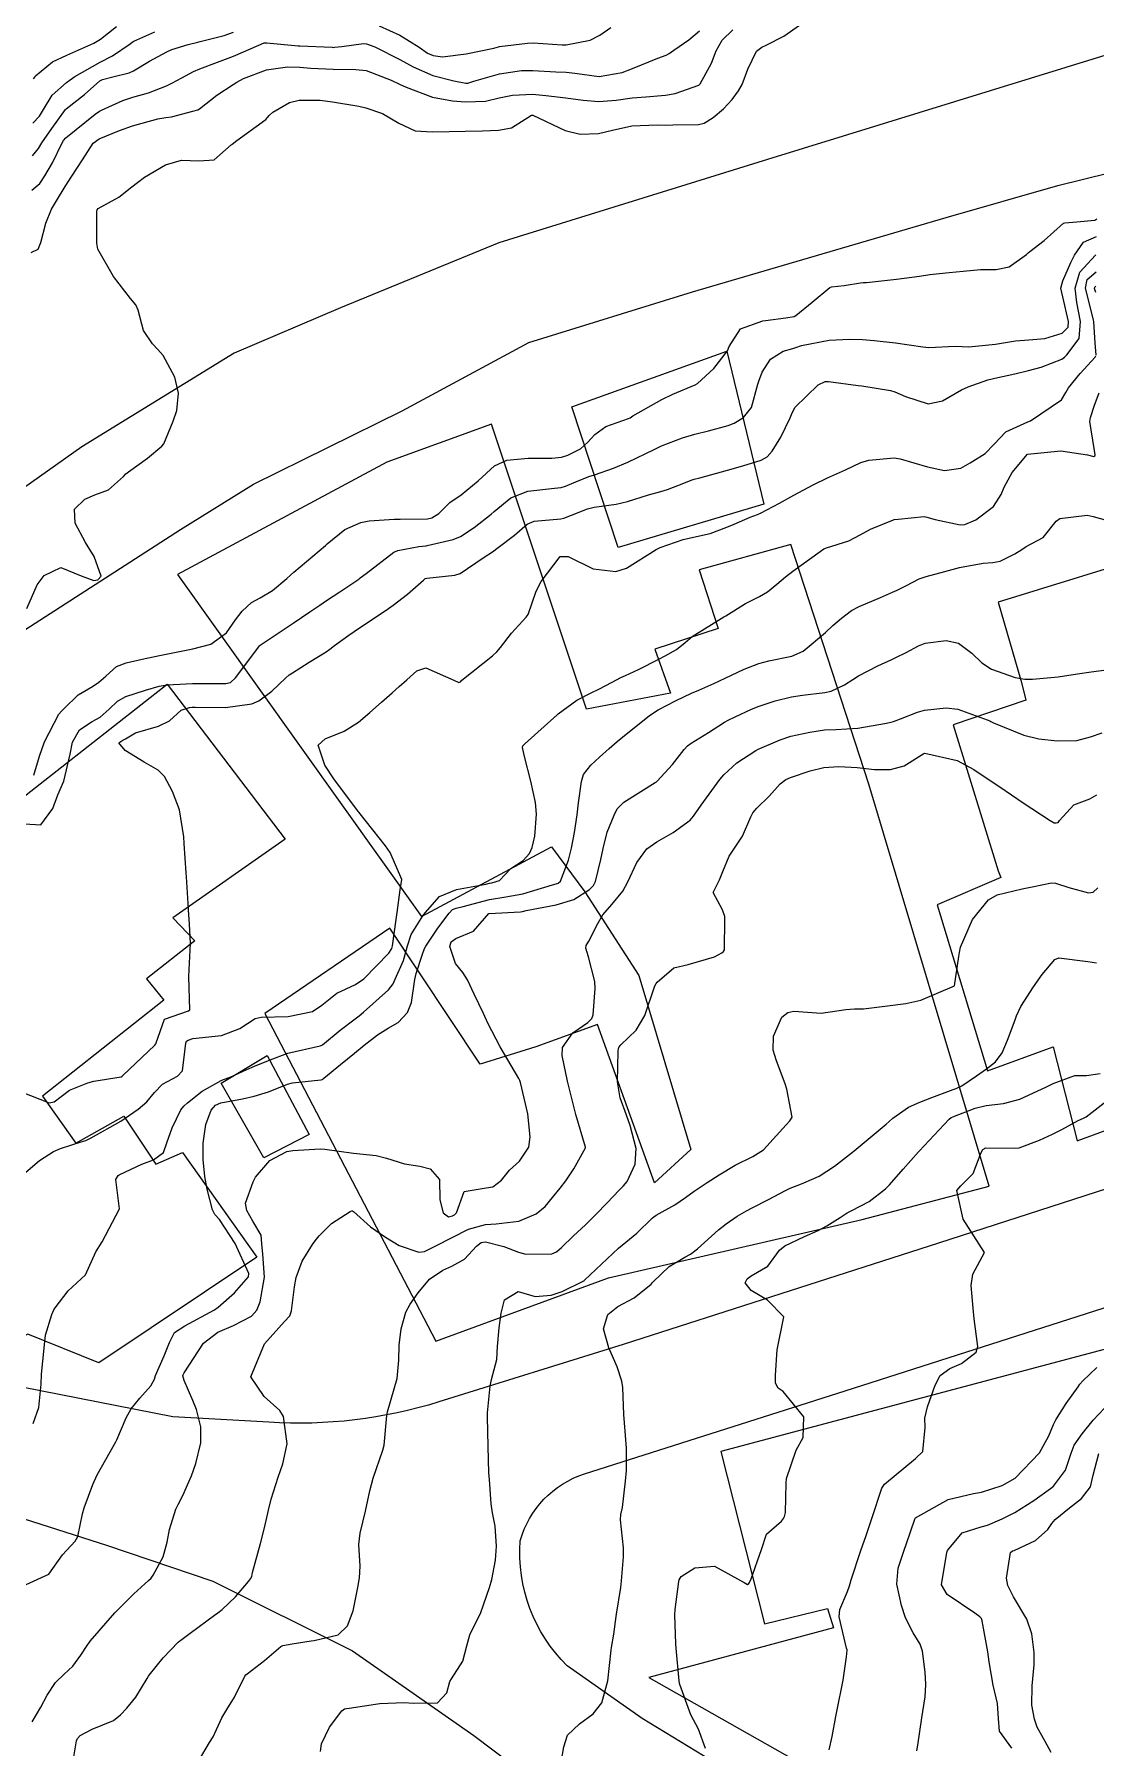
# Model space of a CAD drawing. Header units: metres. Extents: x 307586 to 320046, y 7427249 to 7434250.
# Drawn here: x 319369 to 319432.8, y 7428756.9 to 7428859.9 of the extents above; entities that cross this region are included whole.
import ezdxf

# ---------------------------------------------------------------- set-up
doc = ezdxf.new("R2010")
doc.units = ezdxf.units.M
doc.header["$MEASUREMENT"] = 0
for name, color, linetype in [('Curvas de Nivel 1m', 11, 'Continuous'), ('Curvas de Nivel 5m', 15, 'Continuous'), ('Edificações', 30, 'Continuous'), ('Vias Primárias', 230, 'Continuous')]:
    doc.layers.add(name, color=color, linetype=linetype)

msp = doc.modelspace()

# ---------------------------------------------------------------- linework, layer by layer
at = {"layer": 'Curvas de Nivel 1m', "flags": 128}
for points, elevation in [([(319368.53, 7428825.36), (319369.14, 7428826.77), (319369.56, 7428827.35), (319370.57, 7428827.83), (319371.8, 7428827.32), (319372.56, 7428827.04), (319372.79, 7428827.08), (319372.99, 7428827.31), (319372.57, 7428828.48), (319372.05, 7428829.32), (319371.43, 7428830.49), (319371.4, 7428831.32), (319372.01, 7428831.92), (319372.62, 7428832.18), (319373.43, 7428832.49), (319374.33, 7428833.29), (319374.48, 7428833.45), (319374.64, 7428833.57), (319375.77, 7428834.4), (319376.65, 7428835.11), (319376.76, 7428835.26), (319377.32, 7428836.61), (319377.55, 7428837.25), (319377.65, 7428838.3), (319377.43, 7428839.25), (319376.72, 7428840.56), (319376.4, 7428840.93), (319376.08, 7428841.27), (319375.53, 7428842.07), (319375.21, 7428843.28), (319375.08, 7428843.61), (319374.76, 7428843.98), (319373.73, 7428845.3), (319372.8, 7428846.96), (319372.73, 7428847.31), (319372.73, 7428849.21), (319372.76, 7428849.31), (319372.82, 7428849.39), (319374.05, 7428850.08), (319374.84, 7428850.7), (319375.17, 7428850.96), (319375.6, 7428851.28), (319376.86, 7428852.02), (319377.82, 7428852.29), (319378.86, 7428852.25), (319379.79, 7428852.31), (319380.81, 7428853.22), (319380.84, 7428853.25), (319380.87, 7428853.27), (319381.15, 7428853.49), (319382.89, 7428854.74), (319383.1, 7428854.98), (319383.31, 7428855.19), (319384.31, 7428855.77), (319384.9, 7428855.91), (319386.15, 7428855.9), (319386.9, 7428855.81), (319388.48, 7428855.54), (319388.9, 7428855.45), (319389.9, 7428855.11), (319390.89, 7428854.52), (319391.86, 7428854.06), (319392.88, 7428854), (319393.91, 7428854.03), (319394.88, 7428854.04), (319395.92, 7428854.07), (319396.88, 7428854.1), (319397.65, 7428854.25), (319398.85, 7428855), (319398.88, 7428855.01), (319398.94, 7428855), (319400.88, 7428854.09), (319401.79, 7428853.87), (319402.88, 7428853.91), (319403.72, 7428854.1), (319404.89, 7428854.37), (319406.4, 7428854.42), (319406.89, 7428854.41), (319407.36, 7428854.43), (319408.89, 7428854.45), (319409.24, 7428854.52), (319409.78, 7428854.87), (319410.39, 7428855.38), (319410.91, 7428855.95), (319411.3, 7428856.47), (319411.51, 7428856.85), (319411.85, 7428857.77), (319412.38, 7428858.84), (319412.69, 7428859.09), (319412.95, 7428859.21), (319414.03, 7428859.75), (319414.97, 7428860.41)], 812), ([(319368.79, 7428846.76), (319369.21, 7428846.95), (319369.36, 7428847.35), (319369.66, 7428848.51), (319370.01, 7428849.35), (319370.31, 7428849.86), (319370.84, 7428850.72), (319371.23, 7428851.33), (319371.87, 7428852.31), (319372.52, 7428853.32), (319372.88, 7428853.59), (319374.1, 7428854.08), (319374.88, 7428854.36), (319376.41, 7428854.79), (319376.89, 7428854.87), (319377.23, 7428854.91), (319378.51, 7428855.24), (319378.8, 7428855.33), (319378.9, 7428855.38), (319379.94, 7428856.2), (319380.92, 7428856.84), (319381.15, 7428856.99), (319381.55, 7428857.21), (319382.93, 7428857.73), (319384.2, 7428857.91), (319384.93, 7428857.88), (319385.6, 7428857.83), (319386.93, 7428857.77), (319388.3, 7428857.75), (319388.93, 7428857.68), (319390.43, 7428857.1), (319390.92, 7428856.87), (319391.32, 7428856.69), (319392.91, 7428856.09), (319394.1, 7428855.86), (319394.9, 7428855.8), (319396.09, 7428855.85), (319396.91, 7428856.04), (319397.71, 7428856.21), (319398.91, 7428856.26), (319399.71, 7428856.19), (319400.91, 7428856.05), (319401.96, 7428855.91), (319402.91, 7428855.82), (319403.94, 7428855.91), (319404.91, 7428856.05), (319405.72, 7428856.11), (319406.91, 7428856.2), (319407.5, 7428856.31), (319408.92, 7428856.81), (319408.96, 7428856.84), (319409, 7428856.88), (319409.68, 7428858.12), (319409.96, 7428858.87), (319410.31, 7428859.51), (319410.96, 7428860.13)], 811), ([(319368.86, 7428852.55), (319369.22, 7428853), (319369.43, 7428853.35), (319370.02, 7428854.21), (319370.85, 7428855.34), (319370.87, 7428855.37), (319370.89, 7428855.39), (319371.99, 7428856.24), (319372.92, 7428857.06), (319373.08, 7428857.15), (319373.69, 7428857.3), (319374.67, 7428857.55), (319374.93, 7428857.66), (319375.9, 7428858.24), (319376.94, 7428858.81), (319377.25, 7428858.95), (319378.23, 7428859.25), (319378.8, 7428859.39), (319378.95, 7428859.43), (319380.38, 7428859.8), (319380.95, 7428859.99)], 809), ([(319368.88, 7428854.52), (319369.29, 7428854.95), (319369.53, 7428855.35), (319370.05, 7428856.2), (319370.92, 7428856.96), (319371.14, 7428857.12), (319371.42, 7428857.33), (319372.93, 7428858.18), (319373.68, 7428858.56), (319374.74, 7428859.29), (319374.85, 7428859.38), (319374.95, 7428859.44), (319376.21, 7428860.02)], 808), ([(319368.92, 7428857.19), (319369, 7428857.28), (319369.05, 7428857.36), (319370.07, 7428858.21), (319370.94, 7428858.61), (319372.56, 7428859.32), (319372.95, 7428859.57), (319373.92, 7428860.33)], 807), ([(319389.7, 7428860.38), (319390.95, 7428859.82), (319392.1, 7428859.08), (319392.6, 7428858.73), (319392.94, 7428858.59), (319393.5, 7428858.51), (319394.94, 7428858.68), (319396.59, 7428859.03), (319396.87, 7428859.1), (319396.94, 7428859.12), (319398.62, 7428859.33), (319398.95, 7428859.35), (319400.7, 7428859.23), (319400.95, 7428859.23), (319402.39, 7428859.52), (319402.96, 7428859.82), (319403.62, 7428860.28)], 809), ([(319368.94, 7428815.35), (319369.29, 7428816.49), (319369.58, 7428817.34), (319370.46, 7428819), (319370.61, 7428819.18), (319370.75, 7428819.33), (319371.62, 7428820.17), (319372.48, 7428820.68), (319372.86, 7428820.93), (319373.27, 7428821.3), (319373.91, 7428821.88), (319374.5, 7428822.1), (319375.46, 7428822.32), (319376.5, 7428822.54), (319377.1, 7428822.66), (319378.51, 7428822.93), (319379.59, 7428823.22), (319380.52, 7428823.89), (319381.06, 7428824.68), (319381.46, 7428825.2), (319382.02, 7428825.71), (319382.55, 7428826), (319383.29, 7428826.44), (319384.16, 7428827.17), (319384.37, 7428827.37), (319384.57, 7428827.54), (319386.47, 7428829.14), (319386.53, 7428829.2), (319386.58, 7428829.25), (319387.63, 7428830.1), (319388.6, 7428830.52), (319389.1, 7428830.62), (319390.61, 7428830.72), (319390.96, 7428830.73), (319392.61, 7428830.75), (319392.87, 7428830.8), (319393.28, 7428831.06), (319393.94, 7428831.73), (319394.62, 7428832.19), (319395.66, 7428833.03), (319396.64, 7428833.93), (319397.38, 7428834.28), (319398.65, 7428834.4), (319400.07, 7428834.4), (319400.65, 7428834.45), (319401.05, 7428834.57), (319401.81, 7428834.96), (319402.25, 7428835.36), (319402.67, 7428835.82), (319403.32, 7428836.29), (319404.68, 7428836.78), (319404.79, 7428836.82), (319404.95, 7428836.93), (319406.69, 7428837.92), (319407.36, 7428838.23), (319408.7, 7428838.8), (319408.84, 7428838.88), (319409.81, 7428839.77), (319410.63, 7428840.85), (319410.74, 7428841.1), (319411.42, 7428842.17), (319412.75, 7428842.65), (319412.92, 7428842.66), (319414.15, 7428842.82), (319414.65, 7428842.91), (319414.75, 7428842.97), (319415.73, 7428843.76), (319416.78, 7428844.64), (319416.88, 7428844.68), (319417.64, 7428844.77), (319418.62, 7428844.92), (319418.78, 7428844.94), (319418.98, 7428844.95), (319420.79, 7428845.15), (319422.17, 7428845.33), (319422.79, 7428845.43), (319423.95, 7428845.54), (319424.79, 7428845.63), (319425.84, 7428845.72), (319426.79, 7428845.72), (319427.57, 7428845.88), (319428.6, 7428846.64), (319428.71, 7428846.74), (319428.8, 7428846.81), (319429.66, 7428847.48), (319430.82, 7428848.52), (319430.9, 7428848.54), (319431.62, 7428848.6), (319432.71, 7428848.7), (319432.83, 7428848.78)], 813), ([(319368.38, 7428812.41), (319369.37, 7428812.35), (319370.09, 7428813.33), (319370.4, 7428814.17), (319370.75, 7428814.99), (319370.84, 7428815.33), (319371.14, 7428816.61), (319371.28, 7428817.32), (319371.7, 7428818.07), (319372.46, 7428818.56), (319372.94, 7428818.82), (319373.48, 7428819.3), (319373.98, 7428819.78), (319374.47, 7428820.07), (319375.66, 7428820.46), (319376.48, 7428820.69), (319376.96, 7428820.77), (319378.48, 7428820.85), (319380.12, 7428820.85), (319380.49, 7428820.85), (319380.77, 7428820.92), (319381.07, 7428821.2), (319381.68, 7428822.02), (319382.51, 7428823.11), (319382.55, 7428823.15), (319382.61, 7428823.19), (319383.75, 7428823.95), (319384.53, 7428824.47), (319385.54, 7428825.15), (319386.13, 7428825.55), (319386.54, 7428825.83), (319387.33, 7428826.35), (319388.47, 7428827.12), (319388.52, 7428827.16), (319388.56, 7428827.2), (319388.92, 7428827.47), (319390.58, 7428828.74), (319390.82, 7428828.85), (319392.08, 7428829.08), (319392.52, 7428829.13), (319392.58, 7428829.14), (319394.14, 7428829.5), (319394.59, 7428829.69), (319395.42, 7428830.22), (319396.43, 7428831.02), (319396.61, 7428831.18), (319397.62, 7428832.01), (319398.63, 7428832.41), (319400.23, 7428832.58), (319400.63, 7428832.63), (319400.89, 7428832.7), (319401.52, 7428832.96), (319402.31, 7428833.28), (319402.64, 7428833.4), (319403.79, 7428833.79), (319404.65, 7428834.16), (319406.22, 7428834.91), (319406.5, 7428835.06), (319406.66, 7428835.14), (319407.93, 7428835.62), (319408.67, 7428835.83), (319409.5, 7428836.04), (319410.68, 7428836.35), (319411.03, 7428836.49), (319411.6, 7428836.84), (319412.08, 7428837.44), (319412.46, 7428838.83), (319412.52, 7428839.02), (319412.71, 7428839.55), (319413.21, 7428840.35), (319413.99, 7428840.82), (319414.56, 7428840.98), (319414.74, 7428841.04), (319415.09, 7428841.16), (319416.74, 7428841.48), (319417.96, 7428841.55), (319418.74, 7428841.53), (319419.46, 7428841.47), (319420.74, 7428841.32), (319422.37, 7428841.08), (319422.74, 7428841.05), (319424.31, 7428841.13), (319424.74, 7428841.1), (319425.14, 7428841.09), (319426.74, 7428841.25), (319427.94, 7428841.45), (319428.74, 7428841.5), (319429.71, 7428841.59), (319430.75, 7428841.91), (319431.1, 7428842.26), (319431.13, 7428842.61), (319430.78, 7428844.09), (319430.67, 7428844.61), (319430.79, 7428845.04), (319431.27, 7428846.14), (319431.49, 7428846.6), (319432.04, 7428847.37), (319432.81, 7428847.71)], 814), ([(319432.79, 7428840.59), (319432.74, 7428841.33), (319432.66, 7428842.59), (319432.64, 7428842.71), (319432.16, 7428844.6), (319432.26, 7428845.12), (319432.79, 7428845.58)], 816), ([(319432.78, 7428844.35), (319432.69, 7428844.59), (319432.71, 7428844.67), (319432.78, 7428844.72)], 817), ([(319368.32, 7428791.36), (319369.28, 7428792.19), (319370.14, 7428792.73), (319370.56, 7428792.91), (319371.8, 7428793.31), (319372.07, 7428793.39), (319372.15, 7428793.42), (319372.4, 7428793.55), (319374.17, 7428794.56), (319375.22, 7428795.27), (319375.73, 7428795.72), (319376.19, 7428796.27), (319376.68, 7428796.77), (319377.59, 7428797.25), (319377.88, 7428797.57), (319378.08, 7428799.24), (319378.12, 7428799.35), (319378.22, 7428799.41), (319378.51, 7428799.52), (319380.23, 7428799.7), (319381.32, 7428800.11), (319382.24, 7428800.73), (319382.62, 7428800.81), (319384.24, 7428800.84), (319385.69, 7428801.15), (319386.26, 7428801.53), (319387.16, 7428802.24), (319388.27, 7428802.77), (319388.78, 7428803.11), (319390.29, 7428804.65), (319390.46, 7428804.92), (319390.5, 7428805.09), (319390.73, 7428806.67), (319390.79, 7428807.09), (319390.96, 7428808.46), (319391.07, 7428809.08), (319390.37, 7428810.7), (319390.08, 7428811.09), (319389.33, 7428812.05), (319388.47, 7428813.12), (319388.44, 7428813.16), (319388.39, 7428813.22), (319386.98, 7428815.13), (319386.43, 7428815.95), (319386.04, 7428817.15), (319386.45, 7428817.52), (319387.6, 7428817.98), (319388.46, 7428818.52), (319389.14, 7428819.11), (319389.85, 7428819.72), (319390.48, 7428820.29), (319390.9, 7428820.67), (319391.36, 7428821.08), (319391.96, 7428821.62), (319392.5, 7428821.8), (319394.19, 7428821.05), (319394.49, 7428820.91), (319394.58, 7428820.96), (319394.66, 7428821.05), (319396.51, 7428822.51), (319396.78, 7428822.75), (319397, 7428823.02), (319397.66, 7428823.87), (319398.53, 7428824.83), (319398.65, 7428825), (319399.14, 7428826.4), (319399.44, 7428826.99), (319400.58, 7428828.49), (319401.06, 7428828.48), (319402.57, 7428827.75), (319403.92, 7428827.59), (319404.57, 7428827.79), (319406.35, 7428828.9), (319406.5, 7428828.99), (319406.58, 7428829.03), (319407.97, 7428829.51), (319408.59, 7428829.65), (319409.59, 7428829.87), (319410.6, 7428830.24), (319411.03, 7428830.43), (319412, 7428830.84), (319412.44, 7428831.01), (319412.62, 7428831.08), (319413.76, 7428831.68), (319414.63, 7428832.16), (319415.78, 7428832.79), (319416.64, 7428833.21), (319417.72, 7428833.69), (319418.65, 7428834.13), (319419.13, 7428834.28), (319420.66, 7428834.42), (319421.02, 7428834.36), (319422.65, 7428833.87), (319423.68, 7428833.66), (319424.65, 7428833.8), (319425.22, 7428834.11), (319426.12, 7428834.67), (319426.67, 7428835.23), (319427.36, 7428835.97), (319428.68, 7428836.58), (319428.85, 7428836.64), (319430.7, 7428837.9), (319430.97, 7428838.34), (319431.13, 7428838.61), (319431.84, 7428839.48), (319432.73, 7428840.47), (319432.78, 7428840.54)], 816), ([(319368.91, 7428776.38), (319369.24, 7428777.34), (319369.39, 7428778.75), (319369.41, 7428779.34), (319369.57, 7428780.91), (319369.61, 7428781.34), (319369.65, 7428781.69), (319370.03, 7428782.94), (319370.15, 7428783.21), (319370.23, 7428783.33), (319371.01, 7428784.36), (319372.05, 7428785.31), (319372.68, 7428786.69), (319373.06, 7428787.3), (319374.1, 7428789.28), (319373.87, 7428791.04), (319374.02, 7428791.28), (319374.08, 7428791.32), (319374.12, 7428791.34), (319375.44, 7428791.96), (319376.14, 7428792.23), (319376.74, 7428792.66), (319376.95, 7428793.25), (319377.26, 7428794.15), (319377.79, 7428795.24), (319377.96, 7428795.46), (319378.18, 7428795.65), (319379.06, 7428796.36), (319380.2, 7428797), (319380.35, 7428797.06), (319380.74, 7428797.2), (319381.74, 7428797.66), (319382.21, 7428797.85), (319383.15, 7428798.24), (319384.22, 7428798.64), (319386.15, 7428799.07), (319386.22, 7428799.09), (319386.26, 7428799.11), (319386.29, 7428799.14), (319387.35, 7428800.02), (319388.25, 7428800.7), (319388.49, 7428800.88), (319388.77, 7428801.11), (319390.27, 7428802.44), (319390.55, 7428802.81), (319390.67, 7428803.09), (319391.16, 7428804.21), (319391.41, 7428805.08), (319391.62, 7428805.76), (319392.32, 7428806.88), (319392.4, 7428806.99), (319392.46, 7428807.07), (319393.33, 7428808.06), (319394.34, 7428808.47), (319396.12, 7428808.8), (319396.34, 7428808.85), (319396.48, 7428808.88), (319396.94, 7428809.01), (319397.62, 7428809.74), (319398.36, 7428810.22), (319398.73, 7428810.63), (319398.9, 7428810.99), (319399.06, 7428811.67), (319399.15, 7428812.99), (319399.1, 7428813.69), (319398.82, 7428814.99), (319398.43, 7428816.46), (319398.31, 7428817), (319398.34, 7428817.11), (319398.45, 7428817.23), (319400.39, 7428818.97), (319400.43, 7428819), (319400.46, 7428819.02), (319401.59, 7428819.85), (319402.48, 7428820.32), (319402.91, 7428820.52), (319403.71, 7428820.94), (319404.22, 7428821.21), (319404.5, 7428821.34), (319405.28, 7428821.7), (319406.51, 7428822.32), (319406.89, 7428822.51), (319407.58, 7428822.89), (319408.1, 7428823.31), (319408.52, 7428823.68), (319410.41, 7428824.85), (319410.49, 7428824.89), (319410.53, 7428824.92), (319411.72, 7428825.66), (319412.55, 7428826.08), (319413.03, 7428826.35), (319413.61, 7428826.82), (319414.13, 7428827.26), (319414.57, 7428827.6), (319416.2, 7428828.79), (319416.43, 7428828.94), (319416.59, 7428829), (319417.93, 7428829.43), (319418.6, 7428829.78), (319419.23, 7428830.13), (319420.61, 7428830.69), (319420.65, 7428830.7), (319420.9, 7428830.73), (319422.45, 7428830.88), (319422.61, 7428830.85), (319423.12, 7428830.7), (319424.61, 7428830.39), (319424.9, 7428830.4), (319425.55, 7428830.68), (319426.62, 7428831.48), (319427.09, 7428832.2), (319427.26, 7428832.65), (319427.75, 7428833.54), (319428.66, 7428834.64), (319430.67, 7428834.83), (319432.28, 7428834.59), (319432.66, 7428834.49), (319432.72, 7428834.53), (319432.73, 7428834.59), (319432.67, 7428834.97), (319432.42, 7428836.59), (319432.45, 7428836.83), (319432.69, 7428837.58), (319432.98, 7428838.31)], 817), ([(319368.48, 7428766.7), (319369.84, 7428767.33), (319370.68, 7428768.49), (319371.43, 7428769.31), (319371.59, 7428769.59), (319371.88, 7428770.95), (319371.98, 7428771.31), (319372.49, 7428772.71), (319372.75, 7428773.3), (319373.79, 7428775.14), (319373.87, 7428775.28), (319373.89, 7428775.32), (319373.93, 7428775.41), (319374.5, 7428776.73), (319374.8, 7428777.27), (319375.32, 7428777.91), (319375.98, 7428778.65), (319376.2, 7428779.04), (319376.27, 7428779.26), (319376.79, 7428780.45), (319377.1, 7428781.25), (319377.41, 7428781.85), (319378.02, 7428782.25), (319379.8, 7428783.21), (319380.03, 7428783.38), (319381, 7428784.24), (319381.85, 7428785.19), (319381.86, 7428785.39), (319381.05, 7428787.2), (319380.1, 7428788.64), (319379.83, 7428788.94), (319379.68, 7428789.22), (319379.36, 7428790.47), (319379.22, 7428791.22), (319379.12, 7428792.24), (319379.13, 7428793.23), (319379.29, 7428794.35), (319379.61, 7428795.22), (319379.87, 7428795.52), (319380.18, 7428795.66), (319381.48, 7428795.9), (319382.19, 7428796.06), (319383.05, 7428796.31), (319384.2, 7428796.78), (319384.5, 7428796.86), (319386.2, 7428797.03), (319386.28, 7428797.06), (319386.37, 7428797.14), (319387.38, 7428797.96), (319388.22, 7428798.63), (319388.81, 7428799.11), (319389.6, 7428799.74), (319390.24, 7428800.13), (319390.85, 7428800.47), (319391.4, 7428801.08), (319391.64, 7428801.69), (319391.85, 7428803.07), (319391.92, 7428803.43), (319392.29, 7428804.53), (319392.43, 7428804.93), (319392.5, 7428805.07), (319393.22, 7428806.15), (319393.9, 7428807.05), (319394.11, 7428807.27), (319394.33, 7428807.36), (319394.75, 7428807.46), (319396.33, 7428807.87), (319397.32, 7428808.03), (319398.34, 7428808.22), (319400.12, 7428808.75), (319400.34, 7428808.81), (319400.46, 7428808.85), (319400.59, 7428808.97), (319401.08, 7428810.24), (319401.26, 7428810.96), (319401.45, 7428811.9), (319401.6, 7428812.96), (319401.69, 7428813.67), (319401.87, 7428814.96), (319401.99, 7428815.39), (319402.43, 7428815.95), (319402.95, 7428816.43), (319403.52, 7428816.94), (319404.01, 7428817.37), (319404.45, 7428817.73), (319405.92, 7428818.91), (319406.24, 7428819.13), (319406.47, 7428819.26), (319407.55, 7428819.82), (319408.48, 7428820.26), (319408.91, 7428820.45), (319409.82, 7428820.86), (319410.5, 7428821.17), (319411.63, 7428821.71), (319412.51, 7428822.06), (319413.12, 7428822.21), (319414.51, 7428822.5), (319415.18, 7428822.8), (319416.52, 7428823.92), (319416.97, 7428824.33), (319417.48, 7428824.77), (319418.08, 7428825.23), (319418.54, 7428825.48), (319419.83, 7428826.02), (319420.56, 7428826.33), (319420.83, 7428826.46), (319421.35, 7428826.72), (319422.15, 7428827.14), (319422.57, 7428827.29), (319423.69, 7428827.58), (319424.57, 7428827.82), (319426, 7428828.09), (319426.58, 7428828.12), (319427.03, 7428828.21), (319427.91, 7428828.65), (319428.32, 7428828.91), (319428.59, 7428829.08), (319429.6, 7428829.62), (319430.38, 7428830.61), (319430.61, 7428830.77), (319432.25, 7428830.96), (319432.62, 7428830.89), (319433.7, 7428830.58)], 818), ([(319368.85, 7428758.46), (319369.36, 7428759.34), (319369.75, 7428760.05), (319370.26, 7428760.82), (319370.78, 7428761.32), (319371.29, 7428761.8), (319371.78, 7428762.46), (319372.11, 7428762.98), (319372.34, 7428763.3), (319373.81, 7428765.01), (319373.95, 7428765.14), (319374.1, 7428765.28), (319374.95, 7428766.15), (319375.84, 7428766.94), (319376, 7428767.09), (319376.12, 7428767.26), (319376.72, 7428768.38), (319376.96, 7428769.25), (319377.11, 7428770.01), (319377.49, 7428771.24), (319377.62, 7428771.51), (319377.9, 7428772.06), (319378.27, 7428772.87), (319378.42, 7428773.23), (319378.68, 7428773.98), (319378.99, 7428775.22), (319378.99, 7428776.18), (319378.72, 7428777.23), (319378.5, 7428777.76), (319377.98, 7428778.97), (319377.91, 7428779.24), (319377.92, 7428779.3), (319377.98, 7428779.42), (319379.14, 7428781.22), (319380.01, 7428781.88), (319380.94, 7428782.28), (319382.03, 7428782.84), (319382.34, 7428783.19), (319382.56, 7428783.7), (319382.82, 7428785.18), (319382.71, 7428786.55), (319382.66, 7428787.18), (319382.61, 7428787.71), (319382.1, 7428788.54), (319381.74, 7428789.19), (319381.67, 7428789.63), (319382.12, 7428790.91), (319382.27, 7428791.19), (319383.14, 7428792.18), (319384.15, 7428792.72), (319384.51, 7428792.79), (319386.15, 7428792.88), (319386.43, 7428792.86), (319388.15, 7428792.63), (319389.53, 7428792.48), (319390.15, 7428792.33), (319391.23, 7428791.99), (319392.14, 7428791.84), (319392.77, 7428791.69), (319393.32, 7428791.05), (319393.35, 7428789.82), (319393.54, 7428789.05), (319393.87, 7428788.81), (319394.1, 7428788.87), (319394.22, 7428788.92), (319394.35, 7428789.04), (319394.82, 7428790.33), (319396.13, 7428790.55), (319396.53, 7428790.61), (319397.05, 7428791.01), (319397.54, 7428791.61), (319398.14, 7428792.14), (319398.69, 7428792.99), (319398.78, 7428793.61), (319398.64, 7428794.99), (319398.2, 7428796.88), (319398.16, 7428797), (319398.09, 7428797.11), (319396.97, 7428799.01), (319396.24, 7428800.44), (319395.97, 7428801.02), (319395.41, 7428802.18), (319395.01, 7428803.04), (319394.72, 7428803.49), (319394.28, 7428804.03), (319393.95, 7428805.05), (319394.03, 7428805.32), (319394.3, 7428805.53), (319395.38, 7428805.96), (319396.29, 7428807.02), (319396.32, 7428807.03), (319398.2, 7428807.13), (319398.32, 7428807.15), (319398.53, 7428807.2), (319400.33, 7428807.56), (319401.41, 7428807.88), (319402.34, 7428808.48), (319402.58, 7428808.71), (319402.71, 7428808.95), (319403.03, 7428810.27), (319403.16, 7428810.94), (319403.41, 7428811.91), (319403.82, 7428812.94), (319404.01, 7428813.32), (319404.4, 7428813.72), (319406.29, 7428814.9), (319406.37, 7428814.95), (319406.41, 7428814.99), (319407.33, 7428815.99), (319408.03, 7428816.88), (319408.23, 7428817.1), (319408.45, 7428817.27), (319409.5, 7428817.91), (319410.46, 7428818.52), (319410.67, 7428818.64), (319411.09, 7428818.84), (319412.03, 7428819.28), (319412.47, 7428819.47), (319413.5, 7428819.8), (319414.48, 7428820.04), (319415.14, 7428820.15), (319416.49, 7428820.31), (319416.87, 7428820.4), (319417.66, 7428820.77), (319418.16, 7428821.1), (319418.5, 7428821.31), (319419.67, 7428821.91), (319420.51, 7428822.29), (319420.8, 7428822.43), (319421.37, 7428822.72), (319422.11, 7428823.12), (319422.52, 7428823.28), (319423.78, 7428823.44), (319424.52, 7428823.27), (319425.31, 7428822.68), (319425.93, 7428822.09), (319426.5, 7428821.72), (319427.93, 7428821.22), (319428.5, 7428821.11), (319428.97, 7428821.11), (319430.5, 7428821.26), (319431.66, 7428821.43), (319432.5, 7428821.55), (319433.41, 7428821.68)], 819), ([(319378.84, 7428756.09), (319379.51, 7428757.21), (319379.73, 7428757.56), (319380.25, 7428758.69), (319380.54, 7428759.2), (319381.01, 7428759.94), (319381.63, 7428761.19), (319381.68, 7428761.27), (319381.77, 7428761.34), (319382.81, 7428762.14), (319383.79, 7428762.98), (319383.91, 7428763.04), (319384.47, 7428763.15), (319385.61, 7428763.33), (319385.8, 7428763.35), (319387.23, 7428763.69), (319387.8, 7428764.23), (319388.13, 7428765.12), (319388.42, 7428766.53), (319388.51, 7428767.11), (319388.55, 7428767.81), (319388.48, 7428769.11), (319388.56, 7428769.79), (319388.88, 7428771.11), (319389.14, 7428772.34), (319389.34, 7428773.1), (319389.93, 7428774.79), (319390, 7428775.09), (319390.17, 7428776.87), (319390.21, 7428777.09), (319390.6, 7428778.46), (319390.78, 7428779.08), (319390.89, 7428780.19), (319390.91, 7428781.08), (319391.03, 7428782.07), (319391.3, 7428783.08), (319391.57, 7428783.55), (319392.04, 7428784.23), (319392.73, 7428785.06), (319393.52, 7428785.59), (319394.06, 7428785.83), (319394.84, 7428786.26), (319395.55, 7428787.03), (319395.84, 7428787.26), (319396.09, 7428787.3), (319397.2, 7428787.01), (319398.08, 7428786.68), (319398.51, 7428786.56), (319400.08, 7428786.58), (319400.35, 7428786.7), (319400.66, 7428786.96), (319401.39, 7428787.66), (319402.1, 7428788.32), (319402.72, 7428788.94), (319403.4, 7428789.65), (319404.13, 7428790.4), (319404.39, 7428790.66), (319404.6, 7428790.92), (319405.09, 7428791.96), (319405.15, 7428792.91), (319404.79, 7428794.29), (319404.57, 7428794.92), (319404.19, 7428795.96), (319404.02, 7428796.92), (319404.06, 7428798.76), (319404.09, 7428798.92), (319404.13, 7428799.01), (319404.23, 7428799.14), (319405.14, 7428800.02), (319405.67, 7428800.91), (319406.27, 7428802.68), (319406.34, 7428802.83), (319406.41, 7428802.9), (319407.41, 7428803.76), (319408.28, 7428803.96), (319409.85, 7428804.42), (319410.29, 7428804.66), (319410.4, 7428804.74), (319410.45, 7428804.85), (319410.47, 7428806.7), (319410.47, 7428806.85), (319410.33, 7428807.25), (319409.78, 7428808.3), (319410.05, 7428808.85), (319410.15, 7428809.05), (319410.35, 7428809.55), (319410.74, 7428810.48), (319410.97, 7428810.84), (319411.54, 7428811.68), (319412.04, 7428812.83), (319412.16, 7428813.07), (319412.4, 7428813.35), (319413.14, 7428814.09), (319413.8, 7428814.82), (319414.15, 7428815.08), (319414.42, 7428815.21), (319415.61, 7428815.61), (319416.43, 7428815.8), (319417.33, 7428815.87), (319418.43, 7428815.8), (319419.48, 7428815.69), (319420.43, 7428815.68), (319421.26, 7428815.9), (319422.44, 7428816.64), (319422.5, 7428816.66), (319424.44, 7428816.23), (319425.44, 7428815.68), (319426.43, 7428815.03), (319427, 7428814.65), (319428.41, 7428813.67), (319430.02, 7428812.62), (319430.26, 7428812.48), (319430.39, 7428812.47), (319430.5, 7428812.5), (319430.59, 7428812.61), (319431.45, 7428813.55), (319432.41, 7428813.93), (319432.84, 7428814.16)], 821), ([(319386.18, 7428756.67), (319386.23, 7428757.13), (319386.72, 7428758.14), (319387.46, 7428759.12), (319387.62, 7428759.24), (319387.74, 7428759.26), (319387.9, 7428759.27), (319389.75, 7428759.55), (319391.21, 7428759.61), (319391.75, 7428759.58), (319393.2, 7428759.6), (319393.76, 7428760.19), (319393.94, 7428760.87), (319394.04, 7428761.04), (319394.72, 7428762.1), (319394.97, 7428763.03), (319395.15, 7428763.68), (319395.81, 7428765.02), (319396.33, 7428766.52), (319396.48, 7428767.01), (319396.69, 7428768.18), (319396.75, 7428769.01), (319396.67, 7428770.22), (319396.52, 7428771.01), (319396.44, 7428771.56), (319396.33, 7428773.02), (319396.3, 7428773.4), (319396.25, 7428775.02), (319396.21, 7428776.77), (319396.22, 7428777.02), (319396.37, 7428778.62), (319396.46, 7428779.02), (319396.78, 7428780.23), (319396.82, 7428781.01), (319396.91, 7428782.13), (319397.04, 7428783.01), (319397.23, 7428783.82), (319398.05, 7428784.32), (319399.07, 7428784.01), (319400.04, 7428784.1), (319400.7, 7428784.31), (319402, 7428784.95), (319402.04, 7428784.97), (319402.05, 7428784.99), (319403.06, 7428785.95), (319404.08, 7428786.92), (319405.18, 7428787.82), (319406.1, 7428788.73), (319406.2, 7428788.8), (319406.35, 7428788.9), (319407.47, 7428789.53), (319408.12, 7428789.97), (319408.64, 7428790.35), (319409.41, 7428790.86), (319410.14, 7428791.33), (319411.09, 7428791.9), (319412.15, 7428792.42), (319412.79, 7428792.82), (319414.17, 7428794.34), (319414.39, 7428794.57), (319414.52, 7428794.8), (319414.2, 7428796.48), (319414.1, 7428796.8), (319413.59, 7428798.18), (319413.38, 7428798.81), (319413.4, 7428799.65), (319413.9, 7428800.81), (319414.26, 7428801.08), (319414.63, 7428801.16), (319416.26, 7428801.04), (319417.75, 7428801.27), (319418.26, 7428801.3), (319418.81, 7428801.3), (319420.26, 7428801.49), (319421.36, 7428801.62), (319422.26, 7428801.82), (319424.27, 7428802.68), (319424.53, 7428804.45), (319424.57, 7428804.69), (319424.63, 7428805.01), (319425.35, 7428806.67), (319426.33, 7428807.86), (319426.84, 7428808.15), (319428.34, 7428808.51), (319428.95, 7428808.63), (319430.1, 7428808.87), (319430.35, 7428808.85), (319431.14, 7428808.6), (319432.34, 7428808.27), (319432.62, 7428808.31), (319432.89, 7428808.58)], 822), ([(319400.63, 7428756.04), (319400.8, 7428756.96), (319401.03, 7428757.66), (319401.74, 7428758.33), (319402.57, 7428758.94), (319403.08, 7428759.6), (319403.45, 7428760.92), (319403.64, 7428762.77), (319403.66, 7428762.92), (319403.8, 7428763.73), (319403.94, 7428764.79), (319403.96, 7428764.92), (319404.22, 7428766.53), (319404.27, 7428766.92), (319404.39, 7428768.38), (319404.39, 7428768.91), (319404.21, 7428770.59), (319404.23, 7428770.92), (319404.32, 7428771.34), (319404.51, 7428772.91), (319404.56, 7428773.55), (319404.57, 7428774.91), (319404.45, 7428776.42), (319404.41, 7428776.92), (319404.35, 7428778.55), (319404.29, 7428778.92), (319404, 7428779.78), (319403.5, 7428780.93), (319403.18, 7428782.08), (319403.44, 7428782.93), (319404.04, 7428783.42), (319405.02, 7428783.93), (319406.05, 7428784.76), (319406.11, 7428784.84), (319406.16, 7428784.9), (319407.13, 7428785.82), (319408.08, 7428786.37), (319408.41, 7428786.55), (319408.83, 7428786.87), (319410.09, 7428788.02), (319410.55, 7428788.39), (319411.21, 7428788.84), (319411.77, 7428789.17), (319412.11, 7428789.35), (319413.1, 7428789.84), (319414.13, 7428790.39), (319414.4, 7428790.52), (319415.08, 7428790.79), (319415.82, 7428791.1), (319416.14, 7428791.25), (319417.07, 7428791.85), (319418.15, 7428792.69), (319418.24, 7428792.76), (319420.17, 7428794.37), (319420.36, 7428794.54), (319420.57, 7428794.73), (319421.51, 7428795.39), (319422.19, 7428795.69), (319422.91, 7428795.98), (319424.2, 7428796.45), (319424.37, 7428796.51), (319424.72, 7428796.67), (319425.6, 7428797.28), (319426.21, 7428797.7), (319426.75, 7428798.12), (319427.14, 7428798.65), (319427.47, 7428799.41), (319427.92, 7428800.64), (319428.01, 7428800.89), (319428.26, 7428801.44), (319429.02, 7428802.63), (319429.54, 7428803.36), (319430.3, 7428804.27), (319430.54, 7428804.37), (319432.3, 7428804.14), (319432.82, 7428804.06)], 823), ([(319409.31, 7428756.86), (319408.9, 7428758.02), (319408.43, 7428758.87), (319407.77, 7428760.7), (319407.74, 7428760.88), (319407.74, 7428760.92), (319407.55, 7428762.88), (319407.53, 7428763.15), (319407.47, 7428764.88), (319407.5, 7428765.2), (319407.72, 7428766.88), (319407.74, 7428766.99), (319407.85, 7428767.19), (319408.68, 7428767.7), (319409.85, 7428767.8), (319411.63, 7428766.83), (319411.84, 7428766.71), (319411.91, 7428766.76), (319411.95, 7428766.83), (319412.06, 7428767.04), (319412.67, 7428768.82), (319412.97, 7428769.73), (319413.89, 7428770.51), (319414.01, 7428770.68), (319414.06, 7428770.8), (319414.13, 7428771.03), (319414.17, 7428772.8), (319414.19, 7428773.07), (319414.76, 7428774.79), (319415.19, 7428775.54), (319415.22, 7428776.79), (319413.98, 7428778.31), (319413.69, 7428778.51), (319413.53, 7428778.81), (319413.52, 7428779.28), (319413.62, 7428780.81), (319414.03, 7428782.8), (319413.03, 7428783.8), (319412.05, 7428784.38), (319411.69, 7428784.83), (319411.81, 7428785.08), (319412.06, 7428785.25), (319413.05, 7428785.83), (319413.77, 7428786.8), (319414.09, 7428787.05), (319415.27, 7428787.61), (319416.09, 7428787.98), (319416.61, 7428788.26), (319417.4, 7428788.77), (319417.83, 7428789.04), (319418.11, 7428789.18), (319419.15, 7428789.72), (319420.13, 7428790.48), (319420.26, 7428790.6), (319420.37, 7428790.73), (319421.2, 7428791.67), (319422.11, 7428792.71), (319422.13, 7428792.73), (319422.15, 7428792.75), (319423.95, 7428794.68), (319424.08, 7428794.77), (319424.17, 7428794.82), (319425.51, 7428795.34), (319426.19, 7428795.5), (319427.23, 7428795.61), (319428.2, 7428795.88), (319429.8, 7428796.62), (319430.2, 7428796.81), (319431.51, 7428797.29), (319432.21, 7428797.3), (319433.04, 7428797.41)], 824), ([(319422.02, 7428756.71), (319422.08, 7428757.06), (319422.32, 7428758.7), (319422.51, 7428759.95), (319422.56, 7428760.7), (319422.51, 7428761.43), (319422.35, 7428762.7), (319422.21, 7428763.12), (319421.8, 7428763.81), (319421.33, 7428764.71), (319421.09, 7428765.45), (319420.82, 7428766.72), (319420.89, 7428767.68), (319421.24, 7428768.72), (319421.4, 7428769.18), (319421.89, 7428770.63), (319421.91, 7428770.69), (319421.93, 7428770.71), (319423.9, 7428771.82), (319425.41, 7428772.17), (319425.91, 7428772.25), (319427.15, 7428772.65), (319427.92, 7428773.1), (319429.39, 7428774.62), (319429.95, 7428775.64), (319430.23, 7428776.33), (319430.37, 7428776.61), (319430.98, 7428777.59), (319431.71, 7428778.59), (319431.82, 7428778.75), (319431.99, 7428778.94), (319432.84, 7428779.74)], 826), ([(319427.73, 7428756.88), (319426.99, 7428757.9), (319426.92, 7428758.65), (319426.86, 7428759.55), (319426.61, 7428760.65), (319426.37, 7428762.07), (319426.29, 7428762.66), (319425.95, 7428764.52), (319425.9, 7428764.66), (319425.81, 7428764.77), (319425.49, 7428764.99), (319423.83, 7428766.1), (319423.5, 7428766.69), (319423.82, 7428768.64), (319423.84, 7428768.68), (319423.84, 7428768.7), (319423.86, 7428768.75), (319424.74, 7428769.81), (319425.89, 7428770.18), (319426.26, 7428770.28), (319427.14, 7428770.65), (319427.9, 7428771.03), (319429.04, 7428771.76), (319429.91, 7428772.37), (319430.05, 7428772.47), (319430.22, 7428772.61), (319430.94, 7428773.58), (319431.28, 7428774.6), (319431.46, 7428775.08), (319431.95, 7428775.77), (319432.62, 7428776.58), (319433.98, 7428778.03)], 827), ([(319430.09, 7428756.61), (319429.73, 7428757.28), (319429.25, 7428758.13), (319429.08, 7428758.62), (319428.92, 7428759.46), (319428.94, 7428760.62), (319429.06, 7428761.89), (319429.06, 7428762.62), (319428.93, 7428763.75), (319428.63, 7428764.63), (319427.83, 7428765.96), (319427.49, 7428766.64), (319427.41, 7428767.08), (319427.64, 7428768.64), (319427.77, 7428768.73), (319427.86, 7428768.76), (319429.15, 7428769.35), (319429.88, 7428770.02), (319430.12, 7428770.37), (319430.32, 7428770.61), (319431.18, 7428771.32), (319431.91, 7428771.88), (319432.46, 7428772.58), (319432.62, 7428773.28), (319432.95, 7428774.57)], 828)]:
    msp.add_lwpolyline(points, dxfattribs=dict(at, elevation=elevation))
at = {"layer": 'Curvas de Nivel 5m', "flags": 128}
for points, elevation in [([(319368.83, 7428850.5), (319369.3, 7428850.9), (319369.61, 7428851.35), (319370.07, 7428852.14), (319370.65, 7428853.34), (319370.73, 7428853.49), (319370.88, 7428853.64), (319372.63, 7428855.06), (319372.89, 7428855.25), (319372.93, 7428855.27), (319373.01, 7428855.31), (319374.3, 7428855.89), (319374.9, 7428856.08), (319375.84, 7428856.35), (319376.92, 7428856.76), (319377.25, 7428856.92), (319377.84, 7428857.25), (319378.54, 7428857.63), (319378.93, 7428857.79), (319379.98, 7428858.19), (319380.94, 7428858.54), (319382.47, 7428859.2), (319382.8, 7428859.34), (319382.95, 7428859.35), (319384.83, 7428859.17), (319384.94, 7428859.16), (319386.88, 7428859.08), (319386.94, 7428859.07), (319387.01, 7428859.08), (319387.45, 7428859.13), (319388.76, 7428859.31), (319388.95, 7428859.29), (319389.45, 7428859.11), (319390.94, 7428858.35), (319391.74, 7428857.9), (319392.93, 7428857.39), (319394.19, 7428857.06), (319394.92, 7428856.92), (319395.04, 7428856.93), (319395.4, 7428857.04), (319396.93, 7428857.49), (319398.26, 7428857.68), (319398.93, 7428857.68), (319400.31, 7428857.6), (319400.93, 7428857.58), (319401.47, 7428857.52), (319402.93, 7428857.32), (319404.3, 7428857.57), (319404.93, 7428857.81), (319406.45, 7428858.42), (319406.94, 7428858.6), (319407.13, 7428858.71), (319407.41, 7428858.9), (319408.31, 7428859.53), (319408.96, 7428860.07)], 810), ([(319368.19, 7428796.32), (319369.86, 7428795.65), (319370.18, 7428795.72), (319371.09, 7428796.42), (319372.2, 7428796.86), (319372.56, 7428796.95), (319374.2, 7428797.22), (319374.25, 7428797.25), (319374.29, 7428797.29), (319376.22, 7428799.11), (319376.29, 7428799.19), (319376.31, 7428799.26), (319376.81, 7428800.68), (319378.24, 7428801.18), (319378.32, 7428801.24), (319378.27, 7428803.24), (319378.36, 7428805.24), (319378.31, 7428806.39), (319378.25, 7428807.24), (319378.25, 7428807.32), (319378.12, 7428809.24), (319378.11, 7428809.48), (319377.99, 7428811.24), (319377.97, 7428811.64), (319377.71, 7428813.25), (319377.29, 7428814.37), (319376.8, 7428815.26), (319376.42, 7428815.64), (319375.58, 7428816.12), (319374.44, 7428816.82), (319374.06, 7428817.29), (319374.29, 7428817.45), (319374.45, 7428817.53), (319375.05, 7428817.88), (319376.45, 7428818.29), (319377.11, 7428818.6), (319377.81, 7428819.25), (319378.3, 7428819.41), (319378.46, 7428819.43), (319378.65, 7428819.42), (319380.47, 7428819.41), (319382.04, 7428819.63), (319382.47, 7428819.81), (319383.26, 7428820.4), (319384.07, 7428821.17), (319384.3, 7428821.37), (319384.5, 7428821.5), (319385.49, 7428822.14), (319386.51, 7428822.75), (319386.74, 7428822.91), (319387.02, 7428823.13), (319387.88, 7428823.76), (319388.52, 7428824.19), (319389.88, 7428825.1), (319390.27, 7428825.36), (319390.54, 7428825.55), (319391.41, 7428826.22), (319392.36, 7428827.07), (319392.47, 7428827.16), (319392.56, 7428827.18), (319394.25, 7428827.36), (319394.57, 7428827.47), (319395.95, 7428828.4), (319396.58, 7428828.81), (319396.7, 7428828.9), (319396.86, 7428829.02), (319397.83, 7428829.77), (319398.6, 7428830.42), (319399.01, 7428830.6), (319400.61, 7428830.75), (319400.8, 7428830.78), (319401.26, 7428830.96), (319402.22, 7428831.35), (319402.62, 7428831.45), (319403.94, 7428831.62), (319404.62, 7428831.78), (319405.89, 7428832.18), (319406.63, 7428832.38), (319407.03, 7428832.5), (319408.02, 7428832.89), (319408.45, 7428833.06), (319408.64, 7428833.12), (319408.97, 7428833.21), (319410.64, 7428833.68), (319411.55, 7428833.94), (319412.65, 7428834.27), (319413.01, 7428834.47), (319413.32, 7428834.82), (319413.84, 7428835.65), (319414.41, 7428836.81), (319414.49, 7428837.01), (319414.69, 7428837.43), (319416.08, 7428838.79), (319416.5, 7428838.99), (319416.71, 7428839), (319418.48, 7428838.76), (319418.7, 7428838.73), (319420.43, 7428838.46), (319420.7, 7428838.38), (319421.33, 7428838.09), (319422.69, 7428837.65), (319423.56, 7428837.84), (319424.7, 7428838.5), (319425.09, 7428838.68), (319426.28, 7428839.09), (319426.71, 7428839.19), (319427.91, 7428839.45), (319428.72, 7428839.65), (319429.49, 7428839.86), (319430.73, 7428840.35), (319430.88, 7428840.46), (319431.03, 7428840.61), (319431.76, 7428841.58), (319431.86, 7428842.6), (319431.62, 7428843.75), (319431.52, 7428844.6), (319431.82, 7428845.57), (319432.75, 7428846.59), (319432.78, 7428846.61)], 815), ([(319371.26, 7428755.75), (319371.51, 7428757.31), (319371.58, 7428757.46), (319371.73, 7428757.64), (319372.45, 7428758.02), (319373.74, 7428758.54), (319374.15, 7428758.87), (319374.53, 7428759.27), (319375.08, 7428759.94), (319375.76, 7428761.06), (319375.83, 7428761.19), (319375.88, 7428761.26), (319376.72, 7428762.31), (319377.62, 7428763.24), (319377.72, 7428763.32), (319377.79, 7428763.37), (319378.34, 7428763.78), (319379.81, 7428764.86), (319380.01, 7428765.01), (319380.26, 7428765.21), (319381.06, 7428765.96), (319381.84, 7428766.89), (319381.97, 7428767.05), (319382.04, 7428767.19), (319382.09, 7428767.43), (319382.57, 7428769.18), (319382.81, 7428770.11), (319383.05, 7428771.17), (319383.22, 7428771.84), (319383.63, 7428773.16), (319383.92, 7428773.96), (319384.18, 7428775.16), (319383.96, 7428776.8), (319383.74, 7428777.16), (319382.8, 7428778.01), (319381.98, 7428779.19), (319382.81, 7428781.18), (319384.02, 7428782.52), (319384.33, 7428782.86), (319384.43, 7428783.16), (319384.61, 7428784.59), (319384.72, 7428785.15), (319385.08, 7428786.14), (319385.69, 7428787.14), (319385.86, 7428787.36), (319386.09, 7428787.65), (319386.83, 7428788.4), (319387.96, 7428789.12), (319388.06, 7428789.17), (319388.1, 7428789.16), (319388.15, 7428789.12), (319389.19, 7428788.2), (319390.09, 7428787.57), (319390.91, 7428787.08), (319392.08, 7428786.67), (319392.42, 7428786.72), (319393.1, 7428787.05), (319394.09, 7428787.55), (319395.07, 7428788.06), (319396.1, 7428788.35), (319396.73, 7428788.38), (319398.1, 7428788.54), (319399.13, 7428788.98), (319399.67, 7428789.42), (319400.12, 7428789.96), (319400.57, 7428790.52), (319400.92, 7428790.96), (319401.4, 7428791.69), (319402.11, 7428792.95), (319402.11, 7428792.99), (319401.52, 7428794.96), (319401.3, 7428795.84), (319401.03, 7428796.96), (319400.69, 7428798.49), (319400.72, 7428798.97), (319401.35, 7428799.85), (319402.25, 7428800.47), (319402.48, 7428800.71), (319402.56, 7428800.95), (319402.68, 7428802.53), (319402.66, 7428802.95), (319402.29, 7428804.42), (319402.13, 7428804.95), (319402.14, 7428805.1), (319402.3, 7428805.36), (319402.84, 7428806.42), (319403.15, 7428806.94), (319403.69, 7428807.57), (319404.34, 7428808.38), (319404.64, 7428808.93), (319405.18, 7428810.1), (319405.79, 7428810.91), (319406.38, 7428811.34), (319407.38, 7428811.9), (319408.39, 7428812.64), (319408.6, 7428812.88), (319409.06, 7428813.53), (319410.01, 7428814.86), (319410.18, 7428815.09), (319410.42, 7428815.36), (319411.19, 7428816.09), (319412.34, 7428816.83), (319412.41, 7428816.87), (319412.44, 7428816.88), (319413.8, 7428817.47), (319414.45, 7428817.68), (319415.58, 7428817.92), (319416.46, 7428818.06), (319417.14, 7428818.09), (319418.46, 7428818.17), (319420.19, 7428818.46), (319420.46, 7428818.53), (319420.62, 7428818.57), (319421.04, 7428818.72), (319422.06, 7428819.12), (319422.47, 7428819.24), (319423.78, 7428819.39), (319424.47, 7428819.31), (319426.25, 7428818.66), (319426.4, 7428818.6), (319426.46, 7428818.57), (319426.63, 7428818.49), (319428.45, 7428817.74), (319429.35, 7428817.53), (319430.45, 7428817.4), (319431.62, 7428817.43), (319432.45, 7428817.64), (319433.16, 7428817.88)], 820), ([(319416.74, 7428756.77), (319416.92, 7428757.58), (319417.15, 7428758.77), (319417.24, 7428759.27), (319417.54, 7428760.76), (319417.58, 7428760.96), (319417.79, 7428762.37), (319417.83, 7428762.76), (319417.82, 7428762.79), (319417.79, 7428762.88), (319417.35, 7428764.76), (319417.38, 7428765.2), (319417.84, 7428766.28), (319417.97, 7428766.62), (319418.01, 7428766.76), (319418.07, 7428766.99), (319418.65, 7428768.75), (319418.96, 7428769.66), (319419.32, 7428770.74), (319419.91, 7428772.49), (319420.08, 7428772.73), (319421.93, 7428774.28), (319422.37, 7428774.7), (319422.51, 7428776.14), (319422.5, 7428776.7), (319422.65, 7428777.38), (319423.11, 7428778.69), (319423.41, 7428779.27), (319424, 7428779.69), (319424.7, 7428779.98), (319425.57, 7428780.66), (319425.68, 7428781), (319425.46, 7428782.67), (319425.4, 7428783.31), (319425.27, 7428784.67), (319425.38, 7428785.36), (319426.08, 7428786.66), (319424.8, 7428788.67), (319424.41, 7428790.39), (319424.66, 7428790.67), (319425.4, 7428791.4), (319425.89, 7428792.66), (319425.98, 7428792.84), (319426.16, 7428792.94), (319427.88, 7428792.92), (319428.16, 7428792.95), (319429.38, 7428793.4), (319430.17, 7428793.77), (319430.73, 7428794.05), (319431.7, 7428794.59), (319432.04, 7428794.74), (319432.19, 7428794.82), (319433.27, 7428795.65)], 825)]:
    msp.add_lwpolyline(points, dxfattribs=dict(at, elevation=elevation))
at = {"layer": 'Edificações'}
for points in [[(319410.6, 7428840.83), (319412.81, 7428831.62), (319404.06, 7428829.03), (319401.28, 7428837.47), (319410.6, 7428840.83)], [(319426.36, 7428790.64), (319419.13, 7428814.8), (319414.45, 7428829.2), (319408.93, 7428827.68), (319410.07, 7428824.16), (319406.27, 7428822.92), (319407.22, 7428820.26), (319402.17, 7428819.31), (319396.45, 7428836.44), (319390.16, 7428834.16), (319377.59, 7428827.4), (319392.25, 7428806.84), (319400.06, 7428811.03), (319402.06, 7428808.34), (319405.3, 7428803.3), (319408.44, 7428792.84), (319406.25, 7428790.84), (319402.82, 7428800.35), (319399.11, 7428799.02), (319395.78, 7428797.98), (319390.35, 7428806.15), (319382.83, 7428801.02), (319393.11, 7428781.33), (319403.49, 7428785.14), (319418.72, 7428788.65), (319426.36, 7428790.64)], [(319436.78, 7428828.79), (319426.9, 7428825.73), (319428.3, 7428820.92), (319428.56, 7428819.85), (319424.19, 7428818.36), (319426.9, 7428809.6), (319427.07, 7428809.2), (319423.24, 7428807.55), (319426.27, 7428797.58), (319430.21, 7428799.01), (319431.64, 7428793.36), (319453.93, 7428801.56)], [(319382.35, 7428786.38), (319372.86, 7428780.03), (319368.58, 7428781.75), (319366.09, 7428780.53), (319352.74, 7428790.43), (319361.52, 7428795), (319358.34, 7428799.29), (319364.38, 7428804.32), (319359.6, 7428811.02), (319365.48, 7428816.38), (319367.47, 7428813.35), (319376.96, 7428820.81), (319384.06, 7428811.49), (319377.31, 7428806.76), (319378.62, 7428805.39), (319375.71, 7428803.11), (319376.76, 7428801.83), (319369.47, 7428796.05), (319371.48, 7428793.22), (319374.35, 7428794.85), (319376.29, 7428791.97), (319377.88, 7428792.66), (319382.35, 7428786.38)], [(319385.5, 7428793.75), (319382.78, 7428792.35), (319380.2, 7428796.83), (319382.97, 7428798.49), (319385.5, 7428793.75)], [(319557.9, 7428792.09), (319537.77, 7428792.15), (319537.47, 7428784.24), (319532.65, 7428784.36), (319533.12, 7428792.89), (319507.91, 7428792.29), (319478.66, 7428793.08), (319480.42, 7428780.89), (319482.74, 7428768.08), (319477.19, 7428767.84), (319476.09, 7428772.04), (319474.94, 7428771.73), (319456.34, 7428765.63), (319454.33, 7428771.78), (319445.79, 7428768.4), (319443.78, 7428774.91), (319452.86, 7428779.36), (319451.26, 7428785.61), (319410.23, 7428774.71), (319412.86, 7428764.35), (319416.64, 7428765.26), (319417, 7428764.1), (319405.91, 7428761.12), (319419.99, 7428753.14)]]:
    msp.add_lwpolyline(points, dxfattribs=at)
at = {"layer": 'Vias Primárias'}
for points, elevation in [([(319632.39, 7428866.31), (319616.61, 7428866.22), (319601.05, 7428866.39), (319578.96, 7428866.55), (319552.39, 7428866.81), (319523.11, 7428866.65), (319495.42, 7428866.81), (319474.01, 7428865.96), (319462.57, 7428864.48), (319450.26, 7428862.08), (319435.51, 7428859.26), (319413.04, 7428852.33), (319396.9, 7428847.33), (319387.37, 7428843.43), (319380.98, 7428840.71), (319371.83, 7428835.08), (319360.54, 7428827.09)], 816.52), ([(319632.39, 7428866.31), (319616.61, 7428866.22), (319601.05, 7428866.39), (319578.96, 7428866.55), (319552.39, 7428866.81), (319523.11, 7428866.65), (319495.42, 7428866.81), (319474.01, 7428865.96), (319462.57, 7428864.48), (319450.26, 7428862.08), (319435.51, 7428859.26), (319413.04, 7428852.33), (319396.9, 7428847.33), (319387.37, 7428843.43), (319380.98, 7428840.71), (319371.83, 7428835.08), (319360.54, 7428827.09)], 816.52), ([(319366.59, 7428822.92), (319377.77, 7428830.11), (319382.14, 7428832.83), (319391.08, 7428837.24), (319398.7, 7428841.35), (319408.54, 7428844.38), (319423.77, 7428848.86), (319430.49, 7428850.78), (319441.45, 7428853.49), (319455.09, 7428856.42), (319465.95, 7428858.18), (319479.16, 7428859.3), (319493.53, 7428859.57), (319515.69, 7428859.51), (319531.08, 7428859.46), (319547, 7428859.36), (319563.93, 7428859.41)], 832.94), ([(319366.59, 7428822.92), (319377.77, 7428830.11), (319382.14, 7428832.83), (319391.08, 7428837.24), (319398.7, 7428841.35), (319408.54, 7428844.38), (319423.77, 7428848.86), (319430.49, 7428850.78), (319441.45, 7428853.49), (319455.09, 7428856.42), (319465.95, 7428858.18), (319479.16, 7428859.3), (319493.53, 7428859.57), (319515.69, 7428859.51), (319531.08, 7428859.46), (319547, 7428859.36), (319563.93, 7428859.41)], 832.94)]:
    msp.add_lwpolyline(points, dxfattribs=dict(at, elevation=elevation))
for points, elevation in [([(319643.51, 7428803.48), (319635.81, 7428803.29), (319617.5, 7428802.99), (319599.37, 7428802.53), (319586.14, 7428802.46), (319570.19, 7428802.16), (319550.39, 7428801.73), (319536.76, 7428802), (319505.96, 7428802.01), (319487.16, 7428802.38), (319470.87, 7428800.2), (319457.45, 7428797.43), (319441.58, 7428793.12), (319423.32, 7428787.21), (319404.36, 7428781.14), (319393.28, 7428777.68, -0.091965), (319383.07, 7428776.46), (319377.31, 7428776.78), (319365.97, 7428779.01)], 832.94), ([(319643.51, 7428803.48), (319635.81, 7428803.29), (319617.5, 7428802.99), (319599.37, 7428802.53), (319586.14, 7428802.46), (319570.19, 7428802.16), (319550.39, 7428801.73), (319536.76, 7428802), (319505.96, 7428802.01), (319487.16, 7428802.38), (319470.87, 7428800.2), (319457.45, 7428797.43), (319441.58, 7428793.12), (319423.32, 7428787.21), (319404.36, 7428781.14), (319393.28, 7428777.68, -0.091965), (319383.07, 7428776.46), (319377.31, 7428776.78), (319365.97, 7428779.01)], 832.94), ([(319420.73, 7428749.95), (319416.57, 7428751.93), (319405.51, 7428758.65), (319401.01, 7428761.82, -0.221011), (319398.18, 7428769.33, -0.251667), (319402.04, 7428773.36), (319417.71, 7428778.34), (319434.27, 7428783.65), (319447.77, 7428787.94), (319465.49, 7428792.62), (319481.02, 7428795.16), (319502.67, 7428795.77), (319521.4, 7428795.52), (319538.87, 7428795.52), (319555.98, 7428795.31), (319576.81, 7428795.41), (319600.08, 7428795.97), (319616.99, 7428796.23), (319638.99, 7428796.48), (319644.93, 7428796.55)], 849.28), ([(319420.73, 7428749.95), (319416.57, 7428751.93), (319405.51, 7428758.65), (319401.01, 7428761.82, -0.221011), (319398.18, 7428769.33, -0.251667), (319402.04, 7428773.36), (319417.71, 7428778.34), (319434.27, 7428783.65), (319447.77, 7428787.94), (319465.49, 7428792.62), (319481.02, 7428795.16), (319502.67, 7428795.77), (319521.4, 7428795.52), (319538.87, 7428795.52), (319555.98, 7428795.31), (319576.81, 7428795.41), (319600.08, 7428795.97), (319616.99, 7428796.23), (319638.99, 7428796.48), (319644.93, 7428796.55)], 849.28), ([(319325.69, 7428749.95), (319327.01, 7428763.09), (319330.32, 7428780.56, -0.321672), (319335.39, 7428785.39, -0.20942), (319343.76, 7428783.03), (319358.14, 7428774.9), (319363.83, 7428772.09), (319373.32, 7428769.07), (319379.71, 7428766.91), (319388.09, 7428762.72), (319395.4, 7428757.64), (319402.9, 7428751.97), (319406.26, 7428749.95)], 795.49), ([(319325.69, 7428749.95), (319327.01, 7428763.09), (319330.32, 7428780.56, -0.321672), (319335.39, 7428785.39, -0.20942), (319343.76, 7428783.03), (319358.14, 7428774.9), (319363.83, 7428772.09), (319373.32, 7428769.07), (319379.71, 7428766.91), (319388.09, 7428762.72), (319395.4, 7428757.64), (319402.9, 7428751.97), (319406.26, 7428749.95)], 795.49)]:
    msp.add_lwpolyline(points, format="xyb", dxfattribs=dict(at, elevation=elevation))

doc.saveas('drawing.dxf')
